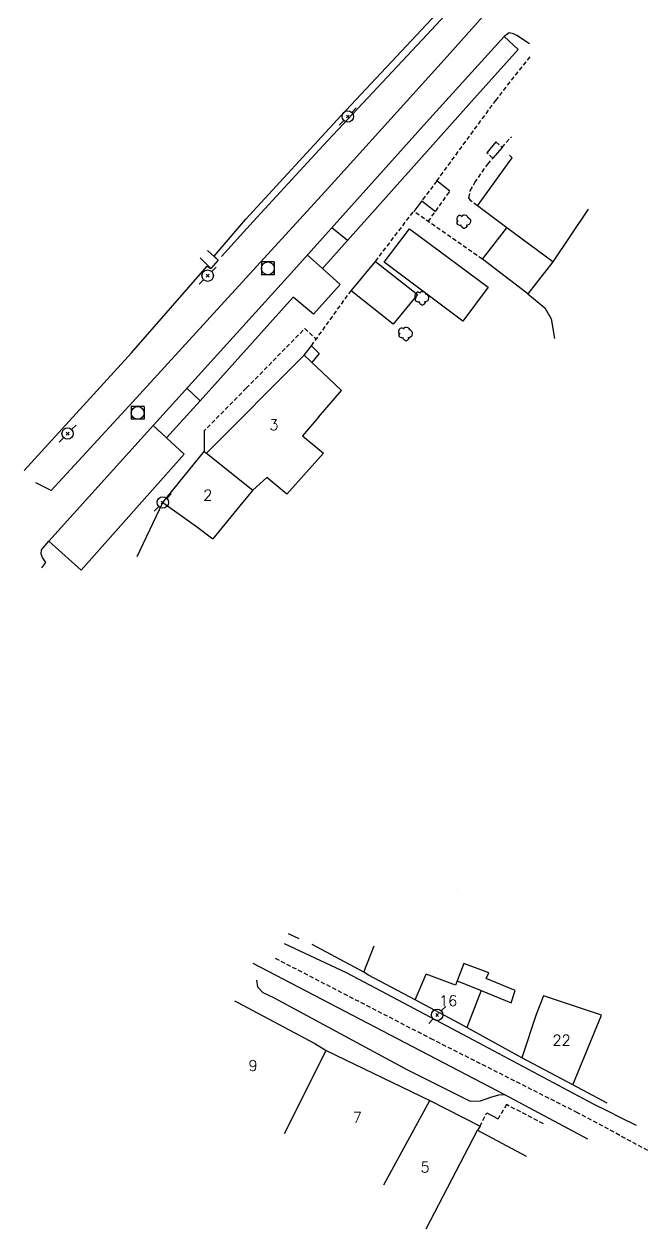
# Model space of a CAD drawing. Header units: millimetres. Extents: x 185031 to 186000, y 126999 to 128001.
# Drawn here: x 185389 to 185462.1, y 127512.4 to 127653.4 of the extents above; entities that cross this region are included whole.
import ezdxf
from ezdxf.enums import TextEntityAlignment as Align

# ---------------------------------------------------------------- set-up
doc = ezdxf.new("R2010")
doc.units = ezdxf.units.MM
doc.linetypes.add('DASHED', pattern=[0.75, 0.5, -0.25])
doc.layers.get('0').update_dxf_attribs({"linetype": 'CONTINUOUS'})
for name, color, linetype in [('W0001', 6, 'DASHED'), ('W0006', 2, 'CONTINUOUS'), ('W0008', 7, 'CONTINUOUS'), ('W0010', 4, 'CONTINUOUS'), ('W0014', 7, 'CONTINUOUS'), ('W0017', 7, 'CONTINUOUS'), ('W0101', 7, 'CONTINUOUS'), ('W0104', 1, 'CONTINUOUS'), ('W0105', 7, 'CONTINUOUS'), ('W0112', 1, 'DASHED'), ('W0300', 7, 'CONTINUOUS'), ('W0420', 7, 'CONTINUOUS'), ('W0473', 7, 'CONTINUOUS'), ('W0510', 5, 'CONTINUOUS'), ('W0515', 5, 'CONTINUOUS'), ('W0991', 7, 'CONTINUOUS'), ('W1102', 7, 'CONTINUOUS')]:
    doc.layers.add(name, color=color, linetype=linetype)
doc.styles.get("Standard").update_dxf_attribs({"font": 'romans.shx', "width": 0.85})

# ---------------------------------------------------------------- blocks, each defined once
blk = doc.blocks.new('T473')
for p, q in [((-0.166667, 0.166667), (0.166667, -0.166667)), ((-0.166667, -0.166667), (0.166667, 0.166667)), ((0.500001, 0.500001), (1.000002, 1.000002)), ((-1.000002, -1.000002), (-0.500001, -0.500001))]:
    blk.add_line(p, q)
blk.add_ellipse((0, 0), major_axis=(0.471405, 0.471405), ratio=1, start_param=5.4977871438, end_param=11.780972451)
blk = doc.blocks.new('T420')
for p, q in [((0.75, 0.75), (-0.75, 0.75)), ((-0.75, 0.75), (-0.75, -0.75)), ((0.75, 0.75), (0.75, -0.75)), ((0.75, -0.75), (-0.75, -0.75))]:
    blk.add_line(p, q)
blk.add_ellipse((0, 0), major_axis=(-0.53, 0.53), ratio=1, start_param=3.926991, end_param=10.210176)
blk = doc.blocks.new('T300')
for p, q in [((-0.8, 0.51), (-0.86, 0.34)), ((-0.86, 0.34), (-0.86, 0.17)), ((-0.86, 0.17), (-0.74, 0.06)), ((-0.69, 0.63), (-0.8, 0.51)), ((-0.8, -0.06), (-0.74, 0.06)), ((-0.74, 0.06), (-0.69, 0.11)), ((-0.57, 0.69), (-0.69, 0.63)), ((-0.46, 0.69), (-0.57, 0.69)), ((-0.29, 0.63), (-0.46, 0.69)), ((-0.29, 0.63), (-0.17, 0.74)), ((-0.23, 0.57), (-0.29, 0.63)), ((-0.17, 0.74), (-0.06, 0.8)), ((-0.06, 0.8), (0.06, 0.8)), ((0.06, 0.8), (0.23, 0.74)), ((0.23, 0.74), (0.34, 0.63)), ((0.34, 0.63), (0.4, 0.51)), ((0.46, 0.46), (0.34, 0.46)), ((0.4, 0.51), (0.4, 0.46)), ((0.57, 0.4), (0.46, 0.46)), ((0.57, 0.4), (0.69, 0.29)), ((0.69, 0.29), (0.74, 0.17)), ((0.74, 0.06), (0.69, -0.17)), ((0.74, 0.17), (0.74, 0.06)), ((-0.8, -0.17), (-0.8, -0.06)), ((-0.8, -0.23), (-0.8, -0.17)), ((-0.74, -0.34), (-0.8, -0.23)), ((-0.69, -0.4), (-0.74, -0.34)), ((-0.51, -0.46), (-0.69, -0.4)), ((-0.4, -0.46), (-0.51, -0.46)), ((-0.4, -0.46), (-0.34, -0.46)), ((-0.34, -0.46), (-0.34, -0.4)), ((-0.34, -0.51), (-0.34, -0.46)), ((-0.29, -0.63), (-0.34, -0.51)), ((-0.17, -0.74), (-0.29, -0.63)), ((-0.06, -0.8), (-0.17, -0.74)), ((0.06, -0.8), (-0.06, -0.8)), ((0.17, -0.74), (0.06, -0.8)), ((0.23, -0.69), (0.17, -0.74)), ((0.29, -0.46), (0.23, -0.46)), ((0.29, -0.63), (0.23, -0.69)), ((0.46, -0.4), (0.29, -0.46)), ((0.34, -0.51), (0.29, -0.63)), ((0.34, -0.51), (0.34, -0.46)), ((0.57, -0.34), (0.46, -0.4)), ((0.63, -0.29), (0.57, -0.34)), ((0.69, -0.17), (0.63, -0.29))]:
    blk.add_line(p, q)

msp = doc.modelspace()

# ---------------------------------------------------------------- linework, layer by layer
at = {"layer": 'W0001'}
msp.add_lwpolyline([(185462.06, 127521.59), (185453.82, 127526), (185436.89, 127534.54), (185418.45, 127544.04)], dxfattribs=at)
at = {"layer": 'W0006'}
for points in [[(185426.87, 127628.06), (185425.04, 127629.54)], [(185422.17, 127626.36), (185423.93, 127624.78)], [(185409.61, 127609.29), (185408.05, 127610.77)], [(185404.1, 127606.42), (185405.67, 127604.96)], [(185391.06, 127589.77), (185391.55, 127590.4)], [(185415.78, 127543.52), (185445.26, 127528.13)]]:
    msp.add_lwpolyline(points, dxfattribs=at)
at = {"layer": 'W0008'}
for points in [[(185451.75, 127664.41), (185438.54, 127649.61), (185424.63, 127634.23), (185411.22, 127619.57), (185401.74, 127609.17), (185392.17, 127598.8), (185390.36, 127599.71)], [(185445.21, 127651.92), (185436.12, 127641.89), (185420.59, 127624.59), (185404.14, 127606.45), (185391.89, 127592.89)]]:
    msp.add_lwpolyline(points, dxfattribs=at)
at = {"layer": 'W0010'}
msp.add_lwpolyline([(185453.74, 127671), (185448.23, 127665.1), (185436.18, 127652.14), (185424.01, 127639.18), (185415.84, 127630.27), (185412.11, 127626.18)], dxfattribs=at)
at = {"layer": 'W0014'}
for points in [[(185445.21, 127651.92), (185446.86, 127650.4), (185441.41, 127644.33), (185426.87, 127628.06), (185423.93, 127624.78)], [(185448.2, 127651.08), (185448.2, 127651.08), (185446.69, 127652.04), (185446.31, 127652.25), (185445.82, 127652.36), (185445.21, 127651.92)], [(185435.57, 127632.7), (185434.62, 127631.47)], [(185423.93, 127624.78), (185426.01, 127622.92), (185422.9, 127619.46), (185420.51, 127621.45), (185409.61, 127609.29)], [(185405.67, 127604.96), (185409.61, 127609.29)], [(185410.09, 127605.78), (185410.09, 127603.39)], [(185405.67, 127604.96), (185407.74, 127603.07), (185395.68, 127589.49), (185391.89, 127592.89)], [(185391.55, 127590.4), (185391.14, 127590.98), (185390.98, 127591.41), (185391.02, 127591.85), (185391.89, 127592.89)], [(185419.45, 127545.81), (185426.73, 127542.4), (185430.84, 127540.23), (185441.57, 127534.55), (185455.64, 127527.03), (185457.48, 127526.15), (185458.69, 127525.51), (185460.67, 127524.54)], [(185416.21, 127541.5), (185416.32, 127540.74), (185416.97, 127540.09), (185418.19, 127539.5), (185433.83, 127531.05), (185441.24, 127527.34), (185442.44, 127527.39), (185443.64, 127527.84), (185444.59, 127528.08), (185445.26, 127528.13), (185454.99, 127522.94)], [(185443.19, 127526.01), (185444.5, 127525.28)]]:
    msp.add_lwpolyline(points, dxfattribs=at)
at = {"layer": 'W0017'}
msp.add_lwpolyline([(185447.99, 127621.82), (185449.98, 127620.17), (185450.72, 127618.89), (185451.1, 127616.61)], dxfattribs=at)
at = {"layer": 'W0101'}
for points in [[(185450.93, 127625.56), (185445.55, 127629.56), (185442.08, 127632.13), (185446.17, 127637.74), (185445.83, 127638.03)], [(185455.07, 127631.71), (185450.93, 127625.56), (185450.93, 127625.56)], [(185410.34, 127603.17), (185421.81, 127614.65), (185426.15, 127610.52)], [(185423.47, 127607.39), (185426.15, 127610.52)], [(185423.47, 127607.39), (185421.61, 127605.21), (185424.04, 127603.19), (185422.07, 127600.96), (185419.78, 127598.37), (185417.41, 127600.33), (185415.77, 127598.84)], [(185405.23, 127597.41), (185410.09, 127603.39)], [(185410.09, 127603.39), (185410.34, 127603.17)], [(185415.77, 127598.84), (185414.61, 127597.43), (185411.08, 127593.14)], [(185402.22, 127591.07), (185402.22, 127591.07), (185405.23, 127597.41)], [(185428.8, 127542.46), (185422.74, 127545.67)], [(185440.51, 127543.46), (185439.73, 127541.45)], [(185443.41, 127542.36), (185440.51, 127543.46)], [(185434.81, 127539.22), (185429.33, 127542.12), (185428.8, 127542.46)], [(185442.51, 127540.29), (185446.02, 127538.87), (185446.51, 127540.29), (185443.13, 127541.71), (185443.41, 127542.36)], [(185439.73, 127541.45), (185442.51, 127540.29)], [(185413.65, 127539.09), (185413.95, 127538.93), (185423.04, 127534.09), (185424.38, 127533.3)], [(185440.85, 127535.99), (185439.41, 127536.74), (185434.81, 127539.22)], [(185447.27, 127532.42), (185440.85, 127535.99)], [(185424.38, 127533.3), (185436.51, 127527.45)], [(185453.27, 127529.28), (185447.27, 127532.42)], [(185457.28, 127527.11), (185453.27, 127529.28)], [(185436.51, 127527.45), (185442.39, 127524.43)], [(185442.39, 127524.43), (185442.1, 127523.95)], [(185442.1, 127523.95), (185447.8, 127520.94)]]:
    msp.add_lwpolyline(points, dxfattribs=at)
for points in [[(185426.15, 127610.52), (185426.15, 127610.52)], [(185423.47, 127607.39), (185423.47, 127607.39)], [(185410.34, 127603.17), (185410.34, 127603.17)], [(185415.77, 127598.84), (185415.77, 127598.84)], [(185405.23, 127597.41), (185405.23, 127597.41)], [(185411.08, 127593.14), (185411.08, 127593.14)], [(185439.75, 127552.09), (185439.75, 127552.09)], [(185440.51, 127543.46), (185440.51, 127543.46)], [(185428.8, 127542.46), (185428.8, 127542.46)], [(185443.41, 127542.36), (185443.41, 127542.36)], [(185439.73, 127541.45), (185439.73, 127541.45)], [(185434.81, 127539.22), (185434.81, 127539.22)], [(185442.51, 127540.29), (185442.51, 127540.29)], [(185440.85, 127535.99), (185440.85, 127535.99)], [(185453.27, 127529.28), (185453.27, 127529.28)], [(185436.51, 127527.45), (185436.51, 127527.45)], [(185442.1, 127523.95), (185442.1, 127523.95)], [(185447.91, 127520.88), (185447.91, 127520.88)], [(185431.12, 127517.56), (185431.12, 127517.56)], [(185436.09, 127512.41), (185436.09, 127512.41)]]:
    msp.add_lwpolyline(points, close=True, dxfattribs=at)
at = {"layer": 'W0104'}
for points in [[(185450.93, 127625.56), (185447.99, 127621.82), (185442.67, 127625.88), (185445.55, 127629.56)], [(185419.96, 127546.93), (185419.96, 127546.93)], [(185421.21, 127546.34), (185419.96, 127546.93)]]:
    msp.add_lwpolyline(points, dxfattribs=at)
msp.add_lwpolyline([(185432.23, 127618.29), (185427.28, 127622.18), (185430.15, 127625.62), (185435.07, 127621.76), (185432.23, 127618.29)], close=True, dxfattribs=at)
at = {"layer": 'W0105'}
for points in [[(185444.25, 127639.6), (185443.17, 127638.33)], [(185444.98, 127638.96), (185443.9, 127637.71)], [(185438.87, 127633.84), (185437.33, 127635.03)], [(185435.57, 127632.7), (185437.16, 127631.45)], [(185410.46, 127626.91), (185411.73, 127625.78), (185410.86, 127624.79), (185409.61, 127626.02)], [(185421.81, 127614.65), (185422.65, 127615.75), (185423.56, 127614.85), (185422.71, 127613.79)]]:
    msp.add_lwpolyline(points, dxfattribs=at)
at = {"layer": 'W0112'}
for points in [[(185444.23, 127644.45), (185448.25, 127649.56)], [(185437.33, 127635.03), (185444.23, 127644.45)], [(185444.25, 127639.6), (185444.98, 127638.96), (185446.06, 127640.2)], [(185442.08, 127632.13), (185441.33, 127632.71), (185441.09, 127633.06), (185441.25, 127633.89), (185441.78, 127634.83), (185443.3, 127637.01), (185443.9, 127637.71), (185443.17, 127638.33)], [(185437.33, 127635.03), (185435.57, 127632.7)], [(185436.33, 127630.28), (185438.87, 127633.84)], [(185430.15, 127625.62), (185434.62, 127631.47)], [(185442.67, 127625.88), (185434.62, 127631.47)], [(185422.65, 127615.75), (185427.28, 127622.18)], [(185415.01, 127610.78), (185421.88, 127617.77), (185423.2, 127616.51)], [(185415.01, 127610.78), (185410.09, 127605.78)], [(185449.82, 127524.72), (185445.5, 127526.95), (185444.5, 127525.28)], [(185442.39, 127524.43), (185443.19, 127526.01)]]:
    msp.add_lwpolyline(points, dxfattribs=at)
at = {"layer": 'W0510'}
for points in [[(185411.73, 127625.78), (185411.27, 127626.24), (185414.96, 127630.54), (185426.07, 127642.64), (185436.72, 127653.95), (185448.13, 127665.62), (185449.16, 127666.64), (185453.1, 127671)], [(185388.99, 127601.14), (185401.56, 127614.9), (185410.45, 127625.04), (185410.86, 127624.79)]]:
    msp.add_lwpolyline(points, dxfattribs=at)
at = {"layer": 'W0515'}
msp.add_lwpolyline([(185443.35, 127622.61), (185440.37, 127618.62), (185431.15, 127625.54), (185434.15, 127629.43), (185443.35, 127622.61)], close=True, dxfattribs=at)
at = {"layer": 'W1102'}
for points in [[(185410.34, 127603.17), (185415.77, 127598.84)], [(185405.23, 127597.41), (185409.2, 127594.59)], [(185409.2, 127594.59), (185409.2, 127594.59)], [(185409.2, 127594.59), (185411.08, 127593.14)], [(185428.8, 127542.46), (185429.98, 127545.55)], [(185434.81, 127539.22), (185436.09, 127542.2)], [(185436.09, 127542.2), (185436.09, 127542.2)], [(185439.73, 127541.45), (185439.5, 127540.93), (185436.09, 127542.2)], [(185442.51, 127540.29), (185440.85, 127535.99)], [(185449.81, 127539.67), (185448.96, 127537.5), (185447.27, 127532.42)], [(185456.6, 127537.41), (185449.81, 127539.67)], [(185453.27, 127529.28), (185456.6, 127537.41)], [(185419.51, 127523.59), (185424.38, 127533.3)], [(185431.12, 127517.56), (185436.51, 127527.45)], [(185436.09, 127512.41), (185442.1, 127523.95)]]:
    msp.add_lwpolyline(points, dxfattribs=at)

# ---------------------------------------------------------------- block references
at = {"layer": 'W0300'}
for p in [(185440.53, 127630.28), (185435.63, 127621.31), (185433.72, 127617.13)]:
    msp.add_blockref('T300', p, dxfattribs=at)
at = {"layer": 'W0420'}
for p in [(185417.54, 127624.8), (185402.3, 127607.89)]:
    msp.add_blockref('T420', p, dxfattribs=at)
at = {"layer": 'W0473'}
for p in [(185426.9, 127642.57), (185410.49, 127623.95), (185394.09, 127605.47), (185405.23, 127597.41), (185437.38, 127537.45)]:
    msp.add_blockref('T473', p, dxfattribs=at)

# ---------------------------------------------------------------- texts
at = {"layer": 'W0991'}
for s, p in [('3', (185418.25, 127606.51)), ('2', (185410.5, 127598.27)), ('16', (185438.66, 127539.1)), ('22', (185451.94, 127534.48)), ('9', (185415.81, 127531.53)), ('7', (185428.01, 127525.43)), ('5', (185435.96, 127519.64))]:
    msp.add_text(s, height=1.25, dxfattribs=at).set_placement(p, align=Align.MIDDLE_CENTER)

doc.saveas('drawing.dxf')
